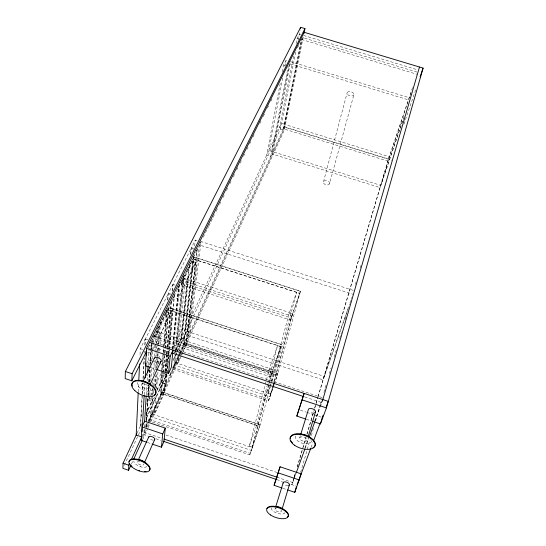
<?xml version="1.0" encoding="UTF-8"?>
<svg xmlns="http://www.w3.org/2000/svg" width="546" height="546" viewBox="0 0 546 546"><rect width="100%" height="100%" fill="white"/><g stroke="black" fill="none" stroke-linecap="round" stroke-linejoin="round"><path stroke-width="0.41" stroke-dasharray="2.73 2.05" d="M138.247 391.857L138.691 382.541M140.029 354.593L140.308 348.662L145.14 339.107L147.543 339.899M140.397 425.996L142.103 394.785M142.151 393.939L142.752 382.971M142.977 378.753L144.083 358.51M144.82 345.011L145.14 339.107M148.628 421.771L146.157 427.143L140.622 425.279L142.315 394.526M142.363 393.673L142.963 382.644M143.195 378.398L144.315 358.033M144.594 352.941L144.69 351.249L150.955 353.317L151.699 351.801M145.045 344.71L145.359 338.991L168.052 294.096L170.332 294.84M144.219 394.71L144.854 383.736M144.431 424.542L143.803 434.664L147.836 436.029M146.26 394.874L146.935 383.824M147.147 380.425L147.516 374.474M148.089 365.117L149.29 345.679M145.932 426.535L146.253 421.471M146.308 420.625L147.891 396.143M147.946 395.297L148.601 385.169M148.819 381.791L149.577 369.976M149.904 364.912L151.433 341.277L322.304 397.672M146.041 426.167L146.369 421.068M146.424 420.215L147.966 396.43M148.021 395.584L148.846 382.842M148.901 381.988L149.665 370.099M150 365.001L151.535 341.216M146.157 427.143L146.519 421.594M146.567 420.802L148.15 396.478M148.205 395.632L148.867 385.476M149.085 382.091L149.857 370.243M150.293 363.472L151.222 349.249M151.269 348.43L151.645 342.731M149.406 385.817L148.464 400.191L153.999 402.047L154.388 396.99M149.631 382.439L150.525 368.912M151.024 361.302L151.692 351.16M151.747 350.314L152.143 344.396M152.197 343.55L152.477 339.325M149.754 396.3L149.468 400.525L150.539 398.239M149.809 395.454L150.443 386.165M150.785 381.094L151.754 366.728M152.273 359.125L153.358 343.072M153.412 342.226L153.876 335.469M148.771 420.891L148.881 419.273L161.541 391.803L260.128 424.72L249.802 454.9L148.771 420.891L161.398 393.448L163.158 373.218M154.443 338.588L168.673 309.882L281.047 346.628L270.386 376.822L154.443 338.588L154.586 336.466L168.857 307.732L281.593 344.581L271.307 382.93M268.612 384.787L251.276 450.409L150.375 416.489L151.822 396.178M151.884 395.331L152.361 388.561M152.668 384.329L152.846 381.791M153.33 375.013L154.354 360.626M154.654 356.395L156.217 334.391L157.596 331.62L272.891 369.56L252.225 447.652L151.597 413.841L153.419 388.841M153.638 385.872L154.129 379.088M154.627 372.311L157.596 331.62M154.614 386.404L155.364 376.324M155.869 369.601L156.811 356.995M156.873 356.156L157.187 351.952M157.248 351.112L159.132 325.901M155.153 386.868L156.04 375.068M156.552 368.318L157.385 357.364M157.446 356.518L157.828 351.46M157.89 350.614L158.34 344.717M158.401 343.871L158.913 337.128L152.75 335.094M155.61 386.739L156.634 373.3M157.146 366.578L157.855 357.337M157.917 356.497L158.299 351.46M158.367 350.621L158.818 344.738M158.879 343.898L160.544 322.065M151.631 413.302L154.634 414.305L156.081 395.782M156.613 389.039L157.999 371.355M158.593 363.772L159.316 354.511M159.582 351.139L159.848 347.775M160.108 344.403L160.968 333.456L170.714 313.609L167.363 312.517L164.482 346.253M166.646 310.797L160.019 389.073L154.552 387.244M167.561 299.911L168.052 294.096M163.09 355.944L160.872 382.193L166.168 383.961L168.7 356.927M163.377 352.552L163.882 346.628M163.95 345.782L166.96 310.21M167.82 300.047L168.393 293.27L172.659 284.835L174.918 285.565M162.394 370.714L160.374 394.328L163.315 395.311L154.634 414.305M162.462 369.867L163.834 353.842M163.902 353.003L164.407 347.099M163.097 373.348L161.336 393.577L259.664 426.419L270.256 386.909M163.172 372.502L165.226 348.86M165.302 348.014L168.789 307.862L281.545 344.717M163.234 372.379L168.857 307.732M166.394 354.709L164.66 374.071L169.915 375.812L170.25 372.42M166.469 353.863L167.001 347.973M167.076 347.133L171.151 301.672M172.126 290.725L172.659 284.835M165.131 371.403L166.626 354.784M166.701 353.945L167.226 348.075M167.301 347.236L171.533 300.252M172.359 291.059L172.959 284.391L191.134 248.423L193.298 249.119M163.315 395.311L165.452 371.73M165.527 370.884L166.98 354.886M167.056 354.04L167.588 348.143M167.663 347.304L170.714 313.609M166.127 374.351L164.414 392.908L166.339 372.543M166.434 370.98L167.909 354.955M167.991 354.115L172.01 310.974L168.673 347.236M166.421 371.696L167.97 354.832M168.052 353.985L168.591 348.082M148.983 421.007L165.923 384.159L166.837 374.365L161.445 372.577L154.921 386.452M166.919 373.519L168.489 356.634M168.571 355.794L169.117 349.884M169.199 349.037L174.133 296.075L151.747 341.1M168.775 356.081L169.328 350.163M169.41 349.324L174.467 295.256L175.525 293.141M172.427 349.228L178.562 286.8M172.584 348.682L178.679 286.793L176.924 290.315M170.475 372.331L170.229 374.795L179.313 355.043M172.795 348.839L178.972 286.343L196.908 250.28L186.302 339.844L181.06 351.242M179.866 284.609L173.382 349.542L177.034 341.755L184.009 274.952M274.037 384.903L268.495 400.894L172.611 369.082L172.782 367.41L179.149 353.583M181.211 284.582L193.816 259.138L299.863 293.311L290.431 320.038L181.211 284.582L181.429 282.418L194.069 256.961L300.443 291.223L277.361 375.307L183.913 344.519L194.014 257.077L300.396 291.346M182.521 278.842L176.085 341.448L181.306 343.161L188.718 276.481L182.958 274.611M272.768 386.022L269.867 396.717L174.099 364.981L175.232 354.033M175.321 353.194L175.58 350.668M175.669 349.829L182.814 280.774L184.029 278.324L292.676 313.527L270.72 394.246L175.191 362.605L184.029 278.324M177.689 350.969L184.794 284.466L178.979 282.582M175.252 362.046L178.098 362.988L179.3 351.993M179.395 351.146L187.182 280.091L195.823 262.496L192.656 261.479L183.108 344.99L185.906 345.911L183.19 351.849M175.935 349.549L181.238 338.179L189.285 265.22M190.486 254.3L191.134 248.423M189.482 265.404L181.456 338.042L186.514 339.708L197.215 249.515L200.989 241.926M190.697 254.422L191.448 247.666L195.277 240.09L197.42 240.779M193.339 257.016L184.896 330.651L324.167 376.371L349.515 304.306M194.594 246.014L195.277 240.09M180.023 352.962L183.961 344.403L194.069 256.961M185.906 345.911L195.823 262.496M189.919 332.302L201.037 241.557L353.487 290.438M280.235 83.388L266.701 155.084L270.761 156.354L288.213 66.421M282.439 71.717L283.702 65.049L286.015 60.469L287.51 60.927M282.685 77.948L268.898 150.368L272.939 151.624M284.903 66.298L286.015 60.469M289.51 63.711L271.935 153.89L380.098 187.606L403.439 118.68M293.646 56.033L279.484 127.662L283.401 128.87L301.262 40.677M296.116 43.537L297.099 38.541L299.228 34.337L300.662 34.767M177.443 350.853L280.385 128.993L295.755 51.795M298.068 40.158L300.007 30.426M181.422 354.859L284.254 130.187L303.528 35.633M142.247 383.06L141.38 385.08A3.856 1.966 24.1 0 0 144.485 388.145A3.856 1.966 24.1 0 0 148.471 387.885L149.556 385.613M252.361 447.14L249.317 446.116L266.257 380.562M266.468 379.743L269.226 369.089L277.641 345.516L267.67 383.517M257.105 423.853L267.506 384.207M270.386 376.822L281.593 344.581M268.823 383.961L269.478 381.504M269.69 380.685L271.86 372.481L156.217 334.391M323.485 181.784L347.133 92.772M270.871 393.707L267.977 392.751L270.823 382.084M271.041 381.265L289.203 313.158L296.655 292.281L274.972 372.747M270.427 386.22L271.137 383.62M148.471 387.885L148.601 387.387A3.856 1.966 24.1 0 0 145.495 384.309A3.856 1.966 24.1 0 0 141.51 384.575M268.495 400.894L273.935 384.841M290.431 320.038L300.443 291.223M272.993 385.203L273.662 382.732M273.887 381.913L291.762 316.107L182.814 280.774M329.518 183.668A3.167 2.129 14.9 0 0 325.621 180.521A3.167 2.129 14.9 0 0 324.351 184.002A3.167 2.129 14.9 0 0 329.518 183.668L353.856 94.82A3.515 2.095 14.8 0 0 349.454 91.585A3.515 2.095 14.8 0 0 348.171 94.99A3.515 2.095 14.8 0 0 353.856 94.82M322.891 398.71L321.771 402.559L304.764 396.942M300.607 472.386L310.142 439.701M311.329 435.612L313.479 428.262M315.622 420.905L320.147 405.378M320.386 404.559L321.58 400.477M323.962 392.301L326.344 384.131M329.443 373.512L331.108 367.786M334.207 357.166L336.589 348.996M339.687 338.37L341.359 332.65M345.168 319.574L346.123 316.305M349.938 303.235L351.604 297.509M355.419 284.439L356.367 281.17M360.183 268.093L361.131 264.824M300.409 435.503L299.679 437.933A3.904 2.013 18.1 0 0 302.334 440.875A3.904 2.013 18.1 0 0 306.832 440.772L307.828 437.878M294.171 477.62L292.717 482.521L277.436 477.361M294.41 476.801L295.618 472.72M297.311 467.007L302.88 448.225M303.119 447.406L306.019 437.612M306.988 434.343L314.489 409.036M314.735 408.217L315.943 404.136M316.182 403.317L317.874 397.604M318.12 396.785L389.25 156.736L285.387 124.638M295.311 473.259L291.919 484.712L293.946 479.142M297.256 466.721L305.978 437.278M306.948 434.009L313.738 411.111M314.708 407.835L317.861 397.208M318.1 396.389L388.404 159.227L412.994 86.261M280.821 509.916A3.399 1.529 18.6 0 1 281.456 511.261L281.231 511.602A3.399 1.529 18.6 0 1 277.382 511.513A3.399 1.529 18.6 0 1 275 509.145L275.491 507.541M410.974 92.834L387.947 161.118L283.47 128.795L301.569 39.462L417.205 74.358M404.081 116.475L380.76 185.367L272.911 151.768L290.527 61.657L409.5 97.802M403.938 124.181L416.243 88.131M274.201 384.084L277.846 373.56L184.159 342.711L179.504 352.812M249.802 454.9L259.705 426.29L161.398 393.448M274.31 384.104L277.402 375.184L183.961 344.403M249.317 446.116L257.146 423.723M267.977 392.751L270.229 386.309M271.915 381.483L275.013 372.625M348.171 308.743L323.123 379.893L188.39 335.619L199.345 244.956L353.235 294.349M294.287 477.402L295.727 473.43M304.955 448L308.415 438.465M314.755 420.986L322.249 400.327M294.171 478.521L295.966 473.573M305.207 448.136L308.695 438.54M315.049 421.068L320.031 407.357M320.318 406.558L322.85 399.59M311.09 447.399L312.872 442.642M131.429 464.093L132.849 460.995M142.779 439.298L147.741 428.453M148.096 427.682L149.515 424.583M150.928 421.478L181.067 355.63M178.098 362.988L181.49 355.562M181.832 354.825L182.849 352.593M186.95 343.632L196.915 260.271M172.611 369.082L179.675 353.733M179.668 354.279L180.712 351.999M142.11 436.179L285.415 124.495L281.518 123.294L175.989 349.652M142.499 437.51L145.939 430.023M147.359 426.924L149.488 422.276M149.843 421.498L180.043 355.671M180.398 354.9L181.47 352.573M181.825 351.801L284.862 127.211L391.639 160.231M150.375 416.489L151.597 413.841M174.099 364.981L175.191 362.605M124.351 465.26L140.493 430.473M146.232 418.106L166.68 374.044M173.492 359.357L175.286 355.487M146.772 417.635L166.837 374.365M173.253 360.531L175.641 355.378M175.805 355.023L176.87 352.73M177.225 351.965L187.49 329.825L182.35 328.139L172.672 348.703M140.622 425.279L141.339 423.751M145.98 413.793L153.835 396.942M157.05 390.056L160.62 382.398L165.923 384.159M165.684 371.533L167.806 366.987M174.522 352.579L175.587 350.307M137.094 433.087L141.414 423.819M146.096 413.772L153.665 397.549M156.9 390.595L165.547 372.058M165.909 371.287L168.066 366.646M174.549 352.743L175.635 350.423M141.148 415.738L141.871 414.196M146.587 404.177L150.211 396.471M150.573 395.7L153.474 389.53M168.734 357.084L165.868 363.179L168.919 364.189M151.972 395.195L154.115 390.622M146.581 363.561L148.416 359.828L151.576 360.872M152.041 351.112L172.973 308.517L168.496 307.05M156.839 329.511L157.951 327.272M148.178 347.966L149.706 344.901M151.215 341.857L165.274 313.602M165.65 312.838L168.291 307.378M169.826 304.436L184.63 274.529M186.159 271.601L188.049 267.656M189.578 264.728L191.475 260.783M192.997 257.855L194.895 253.91M196.417 250.983L198.314 247.031M199.836 244.11L201.733 240.158M203.255 237.237L205.153 233.285M205.535 232.657L208.572 226.413M208.954 225.785L214.653 214.189M216.168 211.275L218.072 207.316M219.588 204.402L221.492 200.443M223.007 197.529L224.911 193.564M226.426 190.656L228.33 186.691M229.839 183.784L231.75 179.818M233.258 176.911L235.162 173.089M236.677 170.038L238.575 166.216M240.097 163.165L241.994 159.343M243.516 156.292L244.656 153.999M246.935 149.42L248.075 147.127M249.611 143.919L251.494 140.254M253.03 137.046L254.17 134.753M259.848 123.451L260.988 121.164M263.268 116.578L265.165 112.763M267.444 108.176L268.584 105.89M270.864 101.303L272.004 99.017M297.447 47.85L298.621 45.386M300.866 40.977L302.006 38.684M299.679 437.933L299.952 437.476A3.904 2.013 18.1 0 1 304.463 437.36A3.904 2.013 18.1 0 1 307.111 440.315M275 509.145L275.218 508.804A3.399 1.529 18.6 0 1 276.249 508.415M303.562 35.456L417.635 69.84M416.987 72.079L302.518 37.558L284.384 126.822L388.568 159.036M297.099 38.541L298.546 38.978M290.322 63.964L408.865 100M283.702 65.049L285.203 65.506M280.385 128.993L284.254 130.187M191.448 247.666L193.612 248.362M193.762 259.254L299.822 293.434M191.366 261.548L195.42 262.851L177.743 298.819L173.307 297.372M183.954 279.04L187.182 280.091M289.203 313.158L292.485 314.223M181.429 282.418L290.998 317.963M172.959 284.391L175.211 285.121M168.393 293.27L170.673 294.014M168.605 310.012L280.999 346.771M159.446 321.703L165.513 323.696M181.238 338.179L186.302 339.844M157.541 332.33L160.968 333.456M269.226 369.089L272.713 370.236M184.104 342.827L277.805 373.676M154.586 336.466L270.918 374.802M145.359 338.991L147.754 339.783M149.297 345.563L170.352 352.525M140.308 348.662L142.731 349.467M172.782 367.41L268.932 399.297M152.368 361.131L158.681 363.227M159.473 363.493L168.161 366.373M300.43 410.237L306.088 412.114M306.9 412.387L313.37 414.53M314.182 414.803L321.464 417.212M151.044 367.656L155.808 369.239M306.265 419.219L311.773 421.055M161.48 391.926L260.08 424.849M148.881 419.273L250.205 453.364M165.95 435.012L277.088 472.495M143.953 432.282L160.838 437.988M155.883 438.745L160.729 440.383M276.761 479.593L282.262 481.449M291.018 484.404L296.56 486.274M147.427 442.465L151.324 443.782M282.848 488.295L286.827 489.639M271.376 507.869A7.241 3.256 18.6 0 0 277.15 513.254L277.634 513.452M140.281 466.639L140.759 466.837M313.991 412.967A3.795 2.061 17.9 0 1 309.541 411.896M311.411 440.622A8.326 4.3 18.1 0 1 301.979 443.147A8.326 4.3 18.1 0 1 296.13 435.524M288.145 485.483A3.31 1.57 18.5 0 1 283.702 484.036M285.087 512.537A7.241 3.256 18.6 0 1 277.15 513.254M139.674 461.52A3.351 1.495 22.8 0 0 137.435 461.916L137.326 462.291A3.351 1.495 22.8 0 0 140.049 464.762A3.351 1.495 22.8 0 0 143.502 464.735L143.618 464.359A3.351 1.495 22.8 0 0 143.516 463.916M153.228 440.144A3.269 1.536 22.9 0 1 149.536 438.684M146.894 466.386A7.153 3.187 22.8 0 1 139.407 466.311A7.153 3.187 22.8 0 1 133.77 461.042M159.439 362.08A3.747 2.007 24.2 0 1 155.221 360.401M152.696 388.807A8.224 4.191 24.1 0 1 143.741 390.219A8.224 4.191 24.1 0 1 137.612 382.61"/><path stroke-width="0.82" d="M136.732 433.858L123.048 463.22L122.918 468.352L128.59 470.29L130.719 465.642M304.006 33.292L304.961 28.604L300.628 27.3L125.362 371.498L125.184 378.583L131.845 380.801L146.662 351.023M128.59 470.29L128.781 465.172L129.491 463.622M131.845 380.801L132.105 373.744L304.961 28.604M138.206 392.704L136.179 435.046L141.762 436.937M138.773 380.849L139.585 363.909M146.649 442.199L141.196 440.356L141.967 426.917L144.635 421.164L165.281 428.119L163.957 441.475L161.452 447.208L152.102 444.048M312.558 421.314L320.434 423.928L326.44 407.91L423.082 68.107L304.204 32.31L146.485 348.382L145.482 365.806L150.246 367.39M142.056 431.866L142.253 428.494M142.349 426.801L144.164 395.557M145.195 377.825L146.035 363.465M146.478 355.869L146.621 353.337M144.581 422.085L146.205 395.727M147.618 372.775L148.041 365.97M161.452 447.208L162.728 433.92L165.281 428.119M168.523 373.464L170.175 356.224L173.034 350.123L171.314 367.417L168.523 373.464L156.606 369.505M300.314 28.863L300.628 27.3M154.238 358.585L154.375 358.074A3.747 2.007 24.2 0 1 158.285 357.739A3.747 2.007 24.2 0 1 161.268 360.81L149.918 384.855M320.434 423.928L322.044 418.291M287.626 489.905L294.792 492.335L301.187 473.887L280.084 466.775L274.092 485.326L282.05 488.022M322.85 399.59L419.485 67.022M294.792 492.335L296.335 487.032M308.306 436.254L315.479 411.909A3.795 2.061 17.9 0 0 312.926 408.954A3.795 2.061 17.9 0 0 308.517 409.145L300.655 434.698M144.519 462.448L154.811 439.243A3.269 1.536 22.9 0 0 152.191 436.766A3.269 1.536 22.9 0 0 148.785 436.861L148.669 437.244A3.269 1.536 22.9 0 0 148.765 437.701M304.839 435.49L304.996 434.95M282.173 508.852L289.387 484.718A3.31 1.57 18.5 0 0 287.087 482.336A3.31 1.57 18.5 0 0 283.306 482.316L275.737 506.736M296.819 416.086L304.149 393.413L296.819 416.086L305.473 418.959M274.092 485.326L280.084 466.775M420.072 76.918L423.082 68.107M296.205 472.925L304.927 448.914M309.261 436.977L314.796 421.751M297.154 484.691L310.79 448.198M313.465 441.052L319.99 423.6M322.276 417.485L323.136 415.185M326.215 406.941L328.289 401.385L149.495 342.349M139.087 470.898L139.298 470.434M138.472 459.636L148.785 436.861M133.558 459.445L142.424 440.076M131.272 459.752L141.591 437.298M141.196 440.356L141.851 438.936M144.144 381.886L144.39 381.388M142.984 381.545L154.375 358.074M315.479 411.909L315.192 412.38A3.795 2.061 17.9 0 1 314.687 412.742M289.387 484.718L289.162 485.073A3.31 1.57 18.5 0 1 288.738 485.333M171.97 353.057L303.958 396.676M146.485 348.382L170.175 356.224M302.136 399.87L326.44 407.91M125.362 371.498L132.105 373.744M141.967 426.917L162.728 433.92M278.18 472.856L299.406 480.016M164.053 439.073L277.436 477.361M163.124 441.195L276.624 479.545M123.048 463.22L128.781 465.172M304.272 434.807L304.839 435.039M144.69 381.579L145.25 381.811M290.199 438.39A13.043 6.709 18.1 0 1 306.599 435.551A13.043 6.709 18.1 0 1 312.954 447.74M292.492 442.881A13.043 6.709 18.1 0 1 290.977 440.936M299.392 434.295A8.326 4.3 18.1 0 1 308.62 436.916M283.081 483.101A3.31 1.57 18.5 0 1 283.087 482.671M266.871 508.626A11.343 5.071 18.6 0 1 280.705 507.964A11.343 5.071 18.6 0 1 287.517 517.035M274.126 506.367A7.241 3.256 18.6 0 1 283.872 509.684M154.695 439.632A3.269 1.536 22.9 0 1 154.375 439.919M146.069 471.519A11.2 4.969 22.8 0 1 144.54 471.526M132.016 466.427A11.2 4.969 22.8 0 1 130.405 464.796M129.102 461.718A11.2 4.969 22.8 0 1 141.271 460.551A11.2 4.969 22.8 0 1 149.638 470.079M135.852 459.343A7.153 3.187 22.8 0 1 146.396 463.636M161.125 361.315A3.747 2.007 24.2 0 1 160.176 361.978M132.289 386.206A12.886 6.532 24 0 1 145.966 381.975A12.886 6.532 24 0 1 154.184 395.195M141.953 381.135A8.224 4.191 24.1 0 1 143.236 381.299M143.898 381.429A8.224 4.191 24.1 0 1 149.092 383.702M150.648 384.944A8.224 4.191 24.1 0 1 151.474 385.824M294.369 445.14A13.049 6.702 18.1 0 0 314.96 446.021A13.049 6.702 18.1 0 0 298.498 434.282A13.049 6.702 18.1 0 0 294.369 445.14M270.557 514.98A11.35 5.071 18.6 0 0 288.199 516.434A11.35 5.071 18.6 0 0 273.676 506.77A11.35 5.071 18.6 0 0 270.557 514.98M131.688 466.789A11.207 4.962 22.8 0 0 149.433 470.55A11.207 4.962 22.8 0 0 137.06 459.787A11.207 4.962 22.8 0 0 131.688 466.789M134.869 390.649A12.892 6.532 24 0 0 155.276 394.471A12.892 6.532 24 0 0 141.155 381.108A12.892 6.532 24 0 0 134.869 390.649"/></g></svg>
